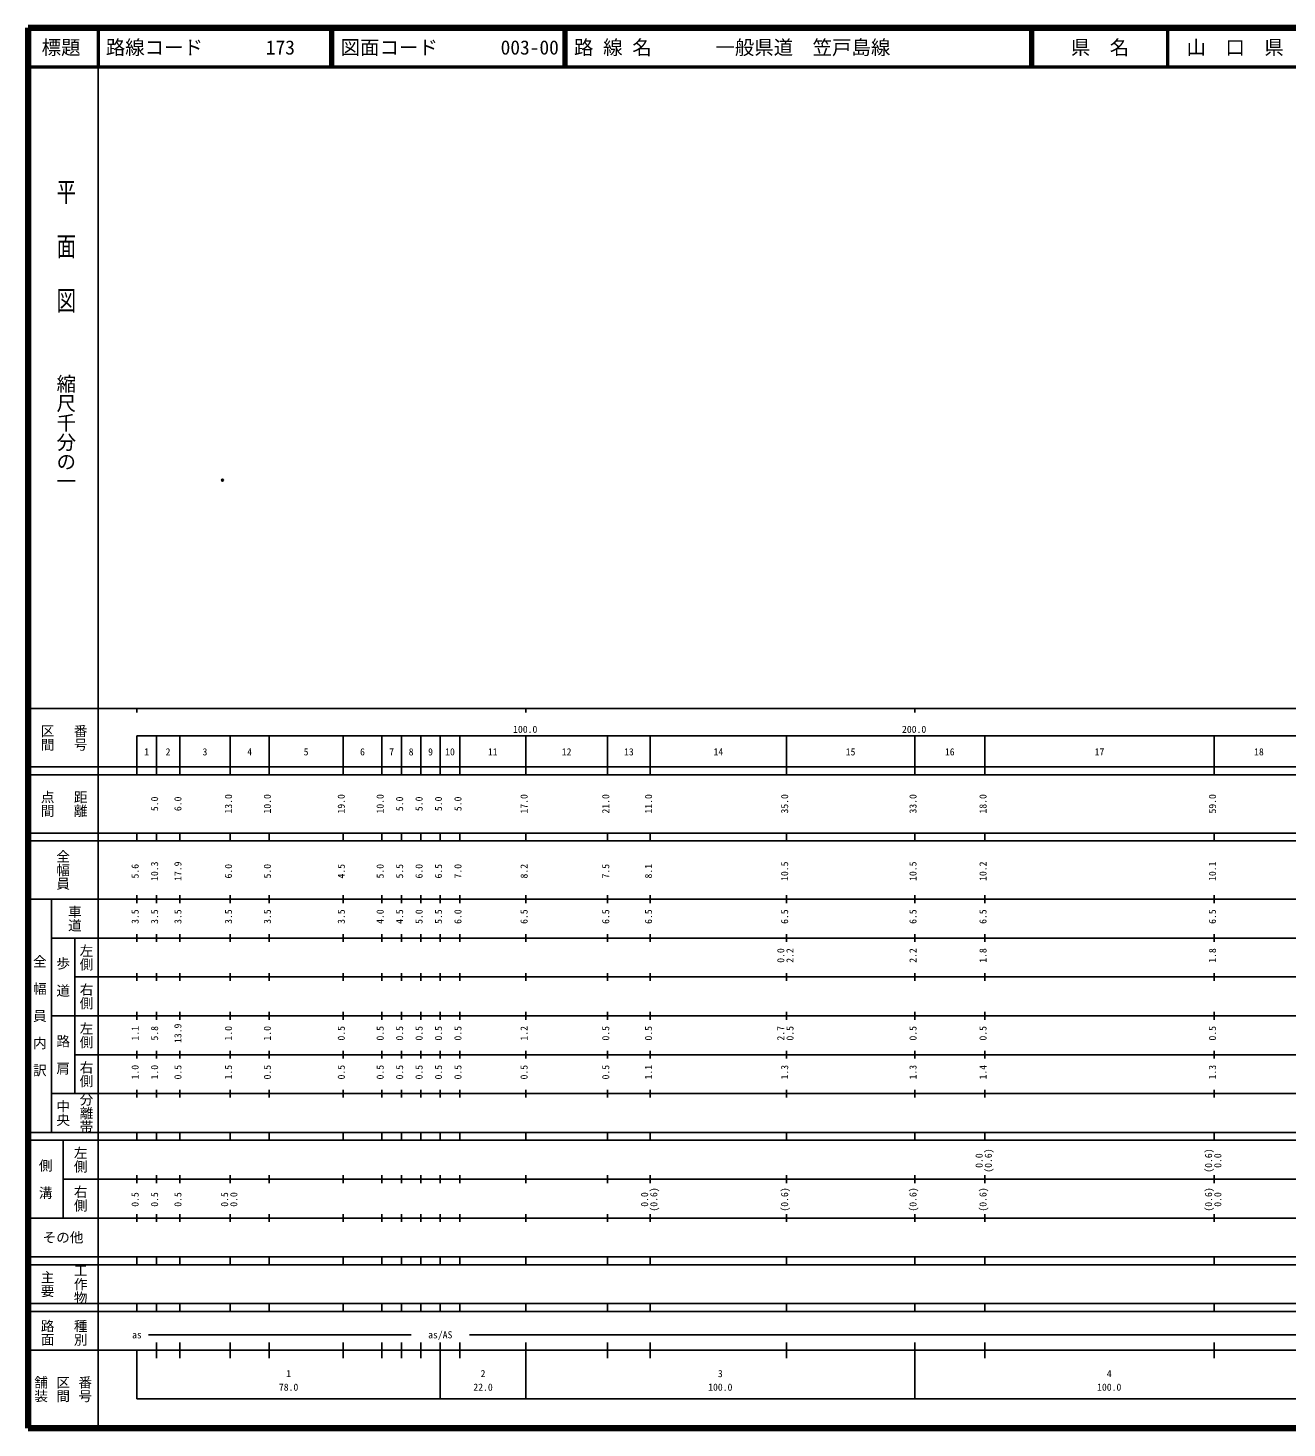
# Model space of a CAD drawing. Units: millimetres on the paper. Extents: x 40 to 680, y 20 to 380.
# Drawn here: x 40 to 363.7, y 20 to 380 of the extents above; entities that cross this region are included whole.
import ezdxf
from ezdxf.enums import TextEntityAlignment as Align

# ---------------------------------------------------------------- set-up
doc = ezdxf.new("R2010")
doc.units = ezdxf.units.MM
doc.header["$PDMODE"] = 32
doc.header["$PDSIZE"] = 0.5
doc.layers.add('M-OTRS', color=6, linetype='Continuous')
doc.layers.add('M-TTL-TXT', color=7, linetype='Continuous')
for name, color, linetype, lineweight in [('M-TTL', 2, 'Continuous', 140), ('M-TTL-BAND', 7, 'Continuous', 25), ('M-TTL-LINE', 7, 'Continuous', 50)]:
    doc.layers.add(name, color=color, linetype=linetype, lineweight=lineweight)
doc.styles.add('@ＭＳ ゴシック', font='')
doc.styles.add('ＭＳ ゴシック', font='')
doc.styles.get('@ＭＳ ゴシック').set_extended_font_data('@MS Gothic')
doc.styles.get('ＭＳ ゴシック').set_extended_font_data('MS Gothic')

msp = doc.modelspace()

# ---------------------------------------------------------------- linework, layer by layer
at = {"layer": 'M-OTRS'}
msp.add_point((90.002, 263.763), dxfattribs=at)
at = {"layer": 'M-TTL'}
for p, q in [((40, 380), (40, 20)), ((680, 380), (40, 380)), ((40, 20), (680, 20))]:
    msp.add_line(p, q, dxfattribs=at)
at = {"layer": 'M-TTL-BAND'}
for p, q in [((58, 370), (58, 20)), ((40, 205), (579, 205)), ((68, 205), (68, 204)), ((168, 205), (168, 204)), ((268, 205), (268, 204)), ((68, 198), (579, 198)), ((68, 198), (68, 188)), ((73, 188), (73, 198)), ((79, 188), (79, 198)), ((92, 188), (92, 198)), ((102, 188), (102, 198)), ((121, 188), (121, 198)), ((131, 188), (131, 198)), ((136, 188), (136, 198)), ((141, 188), (141, 198)), ((146, 188), (146, 198)), ((151, 188), (151, 198)), ((168, 188), (168, 198)), ((189, 188), (189, 198)), ((200, 188), (200, 198)), ((235, 188), (235, 198)), ((268, 188), (268, 198)), ((286, 188), (286, 198)), ((345, 188), (345, 198)), ((40, 190), (579, 190)), ((40, 188), (579, 188)), ((40, 173), (579, 173)), ((68, 171), (68, 173)), ((73, 171), (73, 173)), ((79, 171), (79, 173)), ((92, 171), (92, 173)), ((102, 171), (102, 173)), ((121, 171), (121, 173)), ((131, 171), (131, 173)), ((136, 171), (136, 173)), ((141, 171), (141, 173)), ((146, 171), (146, 173)), ((151, 171), (151, 173)), ((168, 171), (168, 173)), ((189, 171), (189, 173)), ((200, 171), (200, 173)), ((235, 171), (235, 173)), ((268, 171), (268, 173)), ((286, 171), (286, 173)), ((345, 171), (345, 173)), ((40, 171), (579, 171)), ((40, 156), (579, 156)), ((46, 96), (46, 156)), ((68, 155), (68, 157)), ((73, 155), (73, 157)), ((79, 155), (79, 157)), ((92, 155), (92, 157)), ((102, 155), (102, 157)), ((121, 155), (121, 157)), ((131, 155), (131, 157)), ((136, 155), (136, 157)), ((141, 155), (141, 157)), ((146, 155), (146, 157)), ((151, 155), (151, 157)), ((168, 155), (168, 157)), ((189, 155), (189, 157)), ((200, 155), (200, 157)), ((235, 155), (235, 157)), ((268, 155), (268, 157)), ((286, 155), (286, 157)), ((345, 155), (345, 157)), ((46, 146), (579, 146)), ((52, 146), (52, 106)), ((68, 145), (68, 147)), ((73, 145), (73, 147)), ((79, 145), (79, 147)), ((92, 145), (92, 147)), ((102, 145), (102, 147)), ((121, 145), (121, 147)), ((131, 145), (131, 147)), ((136, 145), (136, 147)), ((141, 145), (141, 147)), ((146, 145), (146, 147)), ((151, 145), (151, 147)), ((168, 145), (168, 147)), ((189, 145), (189, 147)), ((200, 145), (200, 147)), ((235, 145), (235, 147)), ((268, 145), (268, 147)), ((286, 145), (286, 147)), ((345, 145), (345, 147)), ((68, 135), (68, 137)), ((73, 135), (73, 137)), ((79, 135), (79, 137)), ((92, 135), (92, 137)), ((102, 135), (102, 137)), ((121, 135), (121, 137)), ((131, 135), (131, 137)), ((136, 135), (136, 137)), ((141, 135), (141, 137)), ((146, 135), (146, 137)), ((151, 135), (151, 137)), ((168, 135), (168, 137)), ((189, 135), (189, 137)), ((200, 135), (200, 137)), ((235, 135), (235, 137)), ((268, 135), (268, 137)), ((286, 135), (286, 137)), ((345, 135), (345, 137)), ((52, 136), (579, 136)), ((46, 126), (579, 126)), ((68, 125), (68, 127)), ((73, 125), (73, 127)), ((79, 125), (79, 127)), ((92, 125), (92, 127)), ((102, 125), (102, 127)), ((121, 125), (121, 127)), ((131, 125), (131, 127)), ((136, 125), (136, 127)), ((141, 125), (141, 127)), ((146, 125), (146, 127)), ((151, 125), (151, 127)), ((168, 125), (168, 127)), ((189, 125), (189, 127)), ((200, 125), (200, 127)), ((235, 125), (235, 127)), ((268, 125), (268, 127)), ((286, 125), (286, 127)), ((345, 125), (345, 127)), ((52, 116), (579, 116)), ((68, 115), (68, 117)), ((73, 115), (73, 117)), ((79, 115), (79, 117)), ((92, 115), (92, 117)), ((102, 115), (102, 117)), ((121, 115), (121, 117)), ((131, 115), (131, 117)), ((136, 115), (136, 117)), ((141, 115), (141, 117)), ((146, 115), (146, 117)), ((151, 115), (151, 117)), ((168, 115), (168, 117)), ((189, 115), (189, 117)), ((200, 115), (200, 117)), ((235, 115), (235, 117)), ((268, 115), (268, 117)), ((286, 115), (286, 117)), ((345, 115), (345, 117)), ((46, 106), (579, 106)), ((68, 105), (68, 107)), ((73, 105), (73, 107)), ((79, 105), (79, 107)), ((92, 105), (92, 107)), ((102, 105), (102, 107)), ((121, 105), (121, 107)), ((131, 105), (131, 107)), ((136, 105), (136, 107)), ((141, 105), (141, 107)), ((146, 105), (146, 107)), ((151, 105), (151, 107)), ((168, 105), (168, 107)), ((189, 105), (189, 107)), ((200, 105), (200, 107)), ((235, 105), (235, 107)), ((268, 105), (268, 107)), ((286, 105), (286, 107)), ((345, 105), (345, 107)), ((40, 96), (579, 96)), ((40, 94), (579, 94)), ((49, 94), (49, 74)), ((68, 94), (68, 96)), ((73, 94), (73, 96)), ((79, 94), (79, 96)), ((92, 94), (92, 96)), ((102, 94), (102, 96)), ((121, 94), (121, 96)), ((131, 94), (131, 96)), ((136, 94), (136, 96)), ((141, 94), (141, 96)), ((146, 94), (146, 96)), ((151, 94), (151, 96)), ((168, 94), (168, 96)), ((189, 94), (189, 96)), ((200, 94), (200, 96)), ((235, 94), (235, 96)), ((268, 94), (268, 96)), ((286, 94), (286, 96)), ((345, 94), (345, 96)), ((49, 84), (579, 84)), ((68, 83), (68, 85)), ((73, 83), (73, 85)), ((79, 83), (79, 85)), ((92, 83), (92, 85)), ((102, 83), (102, 85)), ((121, 83), (121, 85)), ((131, 83), (131, 85)), ((136, 83), (136, 85)), ((141, 83), (141, 85)), ((146, 83), (146, 85)), ((151, 83), (151, 85)), ((168, 83), (168, 85)), ((189, 83), (189, 85)), ((200, 83), (200, 85)), ((235, 83), (235, 85)), ((268, 83), (268, 85)), ((286, 83), (286, 85)), ((345, 83), (345, 85)), ((40, 74), (579, 74)), ((68, 73), (68, 75)), ((73, 73), (73, 75)), ((79, 73), (79, 75)), ((92, 73), (92, 75)), ((102, 73), (102, 75)), ((121, 73), (121, 75)), ((131, 73), (131, 75)), ((136, 73), (136, 75)), ((141, 73), (141, 75)), ((146, 73), (146, 75)), ((151, 73), (151, 75)), ((168, 73), (168, 75)), ((189, 73), (189, 75)), ((200, 73), (200, 75)), ((235, 73), (235, 75)), ((268, 73), (268, 75)), ((286, 73), (286, 75)), ((345, 73), (345, 75)), ((40, 64), (579, 64)), ((40, 62), (579, 62)), ((68, 62), (68, 64)), ((73, 62), (73, 64)), ((79, 62), (79, 64)), ((92, 62), (92, 64)), ((102, 62), (102, 64)), ((121, 62), (121, 64)), ((131, 62), (131, 64)), ((136, 62), (136, 64)), ((141, 62), (141, 64)), ((146, 62), (146, 64)), ((151, 62), (151, 64)), ((168, 62), (168, 64)), ((189, 62), (189, 64)), ((200, 62), (200, 64)), ((235, 62), (235, 64)), ((268, 62), (268, 64)), ((286, 62), (286, 64)), ((345, 62), (345, 64)), ((40, 52), (579, 52)), ((68, 50), (68, 52)), ((73, 50), (73, 52)), ((79, 50), (79, 52)), ((92, 50), (92, 52)), ((102, 50), (102, 52)), ((121, 50), (121, 52)), ((131, 50), (131, 52)), ((136, 50), (136, 52)), ((141, 50), (141, 52)), ((146, 50), (146, 52)), ((151, 50), (151, 52)), ((168, 50), (168, 52)), ((189, 50), (189, 52)), ((200, 50), (200, 52)), ((235, 50), (235, 52)), ((268, 50), (268, 52)), ((286, 50), (286, 52)), ((345, 50), (345, 52)), ((40, 50), (579, 50)), ((71, 44), (138.5, 44)), ((153.5, 44), (515, 44)), ((40, 40), (579, 40)), ((68, 40), (68, 27.5)), ((73, 38), (73, 42)), ((79, 38), (79, 42)), ((92, 38), (92, 42)), ((102, 38), (102, 42)), ((121, 38), (121, 42)), ((131, 38), (131, 42)), ((136, 38), (136, 42)), ((141, 38), (141, 42)), ((146, 27.5), (146, 42)), ((151, 38), (151, 42)), ((168, 27.5), (168, 42)), ((189, 38), (189, 42)), ((200, 38), (200, 42)), ((235, 38), (235, 42)), ((268, 27.5), (268, 42)), ((286, 38), (286, 42)), ((345, 38), (345, 42)), ((68, 27.5), (579, 27.5))]:
    msp.add_line(p, q, dxfattribs=at)
at = {"layer": 'M-TTL-LINE'}
for p, q in [((58, 380), (58, 370)), ((117.75, 380), (117.75, 370)), ((118.25, 380), (118.25, 370)), ((177.75, 380), (177.75, 370)), ((178.25, 380), (178.25, 370)), ((297.75, 380), (297.75, 370)), ((298.25, 380), (298.25, 370)), ((333, 380), (333, 370)), ((40, 370), (680, 370))]:
    msp.add_line(p, q, dxfattribs=at)

# ---------------------------------------------------------------- texts
at = {"layer": 'M-TTL-BAND', "style": '@ＭＳ ゴシック', "width": 1.4}
msp.add_text('平  面  図', height=3.666, rotation=270, dxfattribs=at).set_placement((49.777, 306.475), align=Align.MIDDLE_RIGHT)
at = {"layer": 'M-TTL-BAND', "style": '@ＭＳ ゴシック'}
msp.add_text('縮尺千分の一', height=3.666, rotation=270, dxfattribs=at).set_placement((49.777, 261.03), align=Align.MIDDLE_RIGHT)
for s, p in [('区間', (45, 197.5)), ('番号', (53.5, 197.5)), ('点間', (45, 180.5)), ('距離', (53.5, 180.5)), ('全幅員', (49, 163.5)), ('車道', (52, 151)), ('左側', (55, 141)), ('全\u3000幅\u3000員\u3000内\u3000訳', (43, 126)), ('歩\u3000道', (49, 136)), ('右側', (55, 131)), ('左側', (55, 121)), ('路\u3000肩', (49, 116)), ('右側', (55, 111)), ('分離帯', (55, 101)), ('中央', (49, 101)), ('左側', (53.5, 89)), ('側\u3000溝', (44.5, 84)), ('右側', (53.5, 79)), ('工作物', (53.5, 57)), ('主要', (45, 57)), ('路面', (45, 44.5)), ('種別', (53.5, 44.5)), ('舗装', (43.333, 30)), ('区間', (49, 30)), ('番号', (54.667, 30))]:
    msp.add_text(s, height=2.566, rotation=270, dxfattribs=at).set_placement(p, align=Align.MIDDLE_CENTER)
at = {"layer": 'M-TTL-BAND', "style": 'ＭＳ ゴシック'}
for s, p in [('100.0', (167.844, 198.195)), ('200.0', (267.844, 198.195)), ('1', (70.5, 192.405)), ('2', (76, 192.405)), ('3', (85.5, 192.405)), ('4', (97, 192.405)), ('5', (111.5, 192.405)), ('6', (126, 192.405)), ('7', (133.5, 192.405)), ('8', (138.5, 192.405)), ('9', (143.5, 192.405)), ('10', (148.5, 192.405)), ('11', (159.5, 192.405)), ('12', (178.5, 192.405)), ('13', (194.5, 192.405)), ('14', (217.5, 192.405)), ('15', (251.5, 192.405)), ('16', (277, 192.405)), ('17', (315.5, 192.405)), ('18', (356.5, 192.405)), ('as', (68, 42.5)), ('as/AS', (146, 42.5)), ('1', (107, 32.523)), ('2', (157, 32.523)), ('3', (218, 32.523)), ('4', (318, 32.523)), ('78.0', (107, 29.033)), ('22.0', (157, 29.033)), ('100.0', (218, 29.033)), ('100.0', (318, 29.033))]:
    msp.add_text(s, height=1.833, dxfattribs=at).set_placement(p, align=Align.BOTTOM_CENTER)
for s, p in [('5.0', (74, 180.5)), ('6.0', (80, 180.5)), ('13.0', (93, 180.5)), ('10.0', (103, 180.5)), ('19.0', (122, 180.5)), ('10.0', (132, 180.5)), ('5.0', (137, 180.5)), ('5.0', (142, 180.5)), ('5.0', (147, 180.5)), ('5.0', (152, 180.5)), ('17.0', (169, 180.5)), ('21.0', (190, 180.5)), ('11.0', (201, 180.5)), ('35.0', (236, 180.5)), ('33.0', (269, 180.5)), ('18.0', (287, 180.5)), ('59.0', (346, 180.5)), ('5.6', (69, 163.174)), ('10.3', (74, 163.174)), ('17.9', (80, 163.174)), ('6.0', (93, 163.174)), ('5.0', (103, 163.174)), ('4.5', (122, 163.174)), ('5.0', (132, 163.174)), ('5.5', (137, 163.174)), ('6.0', (142, 163.174)), ('6.5', (147, 163.174)), ('7.0', (152, 163.174)), ('8.2', (169, 163.174)), ('7.5', (190, 163.174)), ('8.1', (201, 163.174)), ('10.5', (236, 163.174)), ('10.5', (269, 163.174)), ('10.2', (287, 163.174)), ('10.1', (346, 163.174)), ('3.5', (69, 151.5)), ('3.5', (74, 151.5)), ('3.5', (80, 151.5)), ('3.5', (93, 151.5)), ('3.5', (103, 151.5)), ('3.5', (122, 151.5)), ('4.0', (132, 151.5)), ('4.5', (137, 151.5)), ('5.0', (142, 151.5)), ('5.5', (147, 151.5)), ('6.0', (152, 151.5)), ('6.5', (169, 151.5)), ('6.5', (190, 151.5)), ('6.5', (201, 151.5)), ('6.5', (236, 151.5)), ('6.5', (269, 151.5)), ('6.5', (287, 151.5)), ('6.5', (346, 151.5)), ('0.0', (235, 141.5)), ('2.2', (237.37, 141.5)), ('2.2', (269, 141.5)), ('1.8', (287, 141.5)), ('1.8', (346, 141.5)), ('1.1', (69, 121.5)), ('5.8', (74, 121.5)), ('13.9', (80, 121.5)), ('1.0', (93, 121.5)), ('1.0', (103, 121.5)), ('0.5', (122, 121.5)), ('0.5', (132, 121.5)), ('0.5', (137, 121.5)), ('0.5', (142, 121.5)), ('0.5', (147, 121.5)), ('0.5', (152, 121.5)), ('1.2', (169, 121.5)), ('0.5', (190, 121.5)), ('0.5', (201, 121.5)), ('2.7', (235, 121.5)), ('0.5', (237.37, 121.5)), ('0.5', (269, 121.5)), ('0.5', (287, 121.5)), ('0.5', (346, 121.5)), ('1.0', (69, 111.5)), ('1.0', (74, 111.5)), ('0.5', (80, 111.5)), ('1.5', (93, 111.5)), ('0.5', (103, 111.5)), ('0.5', (122, 111.5)), ('0.5', (132, 111.5)), ('0.5', (137, 111.5)), ('0.5', (142, 111.5)), ('0.5', (147, 111.5)), ('0.5', (152, 111.5)), ('0.5', (169, 111.5)), ('0.5', (190, 111.5)), ('1.1', (201, 111.5)), ('1.3', (236, 111.5)), ('1.3', (269, 111.5)), ('1.4', (287, 111.5)), ('1.3', (346, 111.5)), ('0.0', (286, 88.764)), ('(0.6)', (288.37, 88.764)), ('(0.6)', (345, 88.764)), ('0.0', (347.37, 88.764)), ('0.5', (69, 78.764)), ('0.5', (74, 78.764)), ('0.5', (80, 78.764)), ('0.5', (92, 78.764)), ('0.0', (94.37, 78.764)), ('0.0', (200, 78.764)), ('(0.6)', (202.37, 78.764)), ('(0.6)', (236, 78.764)), ('(0.6)', (269, 78.764)), ('(0.6)', (287, 78.764)), ('(0.6)', (345, 78.764)), ('0.0', (347.37, 78.764))]:
    msp.add_text(s, height=1.833, rotation=90, dxfattribs=at).set_placement(p, align=Align.BOTTOM_CENTER)
msp.add_text('その他', height=2.566, dxfattribs=at).set_placement((49, 69), align=Align.MIDDLE_CENTER)
at = {"layer": 'M-TTL-TXT', "style": 'ＭＳ ゴシック'}
for s, p in [('標題', (48.5, 375)), ('県\u3000名', (315.625, 375)), ('山\u3000口\u3000県', (350.375, 375))]:
    msp.add_text(s, height=3.666, dxfattribs=at).set_placement(p, align=Align.MIDDLE_CENTER)
for s, p in [('路線コード', (60, 375)), ('173', (101.142, 375)), ('図面コード', (120.38, 375)), ('003-00', (161.521, 375)), ('路 線 名', (180.38, 375)), ('一般県道\u3000笠戸島線', (216.734, 375))]:
    msp.add_text(s, height=3.666, dxfattribs=at).set_placement(p, align=Align.MIDDLE_LEFT)

doc.saveas('drawing.dxf')
